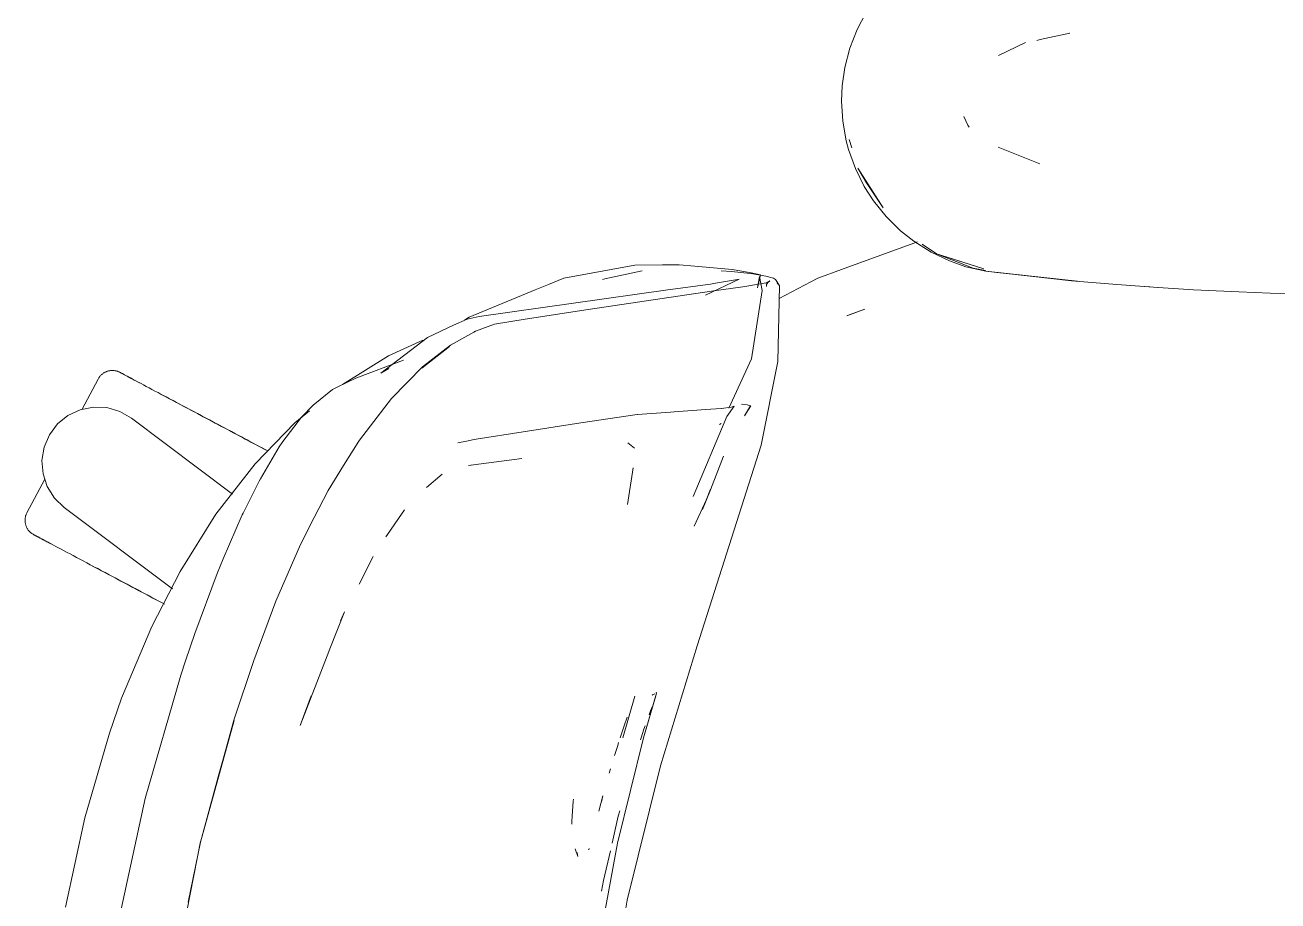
# Model space of a CAD drawing. Header units: millimetres. Extents: x 155927 to 295199, y -4084 to 97293.
# Drawn here: x 200052.2 to 200365.7, y 30828.1 to 31047.4 of the extents above; entities that cross this region are included whole.
import ezdxf

# ---------------------------------------------------------------- set-up
doc = ezdxf.new("R2010")
doc.units = ezdxf.units.MM
doc.header["$MEASUREMENT"] = 0
doc.layers.add('G-IMPT', color=8, linetype='CONTINUOUS', lineweight=9)
doc.layers.add('I-FURN', color=8, linetype='CONTINUOUS', lineweight=9)

msp = doc.modelspace()

# ---------------------------------------------------------------- linework, layer by layer
at = {"layer": 'G-IMPT'}
for p, q in [((200262.61, 31050.45), (200260.42, 31046.29)), ((200260.42, 31046.29), (200258.58, 31041.57)), ((200313.58, 31045.33), (200306.15, 31043.76)), ((200313.5, 31045.31), (200313.58, 31045.33)), ((200295.75, 31039.72), (200302.53, 31042.99)), ((200305.39, 31043.55), (200306.15, 31043.76)), ((200257.32, 31036.71), (200258.58, 31041.57)), ((200257.32, 31036.71), (200256.67, 31032.19)), ((200256.5, 31028.35), (200256.67, 31032.19)), ((200256.5, 31028.35), (200256.8, 31023.31)), ((200256.8, 31023.31), (200257.68, 31018.36)), ((200287.12, 31024.52), (200288.13, 31022.3)), ((200288.13, 31022.3), (200288.43, 31021.85)), ((200257.68, 31018.36), (200258.24, 31016.23)), ((200259.04, 31016.67), (200258.42, 31018.7)), ((200306.08, 31012.63), (200295.66, 31016.77)), ((200259.95, 31011.46), (200258.24, 31016.23)), ((200259.95, 31011.46), (200262.19, 31006.95)), ((200260.6, 31011.55), (200262.76, 31007.88)), ((200260.6, 31011.55), (200266.92, 31001.6)), ((200262.76, 31007.88), (200266.92, 31001.6)), ((200262.19, 31006.95), (200264.46, 31003.4)), ((200267.65, 30999.42), (200264.46, 31003.4)), ((200267.65, 30999.42), (200271.26, 30995.87)), ((200271.26, 30995.87), (200274.56, 30993.25)), ((200275.46, 30993.13), (200256.52, 30986.19)), ((200278.89, 30990.52), (200274.56, 30993.25)), ((200280.21, 30990.13), (200276.63, 30992.55)), ((200278.89, 30990.52), (200283.47, 30988.33)), ((200289.43, 30986.52), (200280.21, 30990.13)), ((200280.21, 30990.13), (200282.92, 30989.23)), ((200280.21, 30990.13), (200292.06, 30986.31)), ((200282.92, 30989.23), (200292.06, 30986.31)), ((200283.47, 30988.33), (200287.6, 30986.88)), ((200204.74, 30987.29), (200187.04, 30984.05)), ((200206.6, 30985.88), (200197.3, 30983.84)), ((200204.74, 30987.29), (200211.71, 30987.32)), ((200211.71, 30987.32), (200215.88, 30987.32)), ((200219.83, 30986.98), (200215.88, 30987.32)), ((200229.16, 30986.17), (200219.83, 30986.98)), ((200228.99, 30985.65), (200226.4, 30985.87)), ((200233.67, 30985.14), (200228.99, 30985.65)), ((200229.16, 30986.17), (200229.63, 30986.13)), ((200229.63, 30986.13), (200233.88, 30985.32)), ((200233.88, 30985.32), (200236.2, 30984.87)), ((200256.52, 30986.19), (200250.55, 30984)), ((200292.56, 30985.73), (200287.6, 30986.88)), ((200292.49, 30985.94), (200289.43, 30986.52)), ((200292.56, 30985.73), (200315.52, 30983.27)), ((200292.56, 30985.73), (200295.38, 30985.4)), ((200292.56, 30985.73), (200314, 30983.38)), ((200315.52, 30983.27), (200295.38, 30985.4)), ((200179.82, 30981.07), (200183.18, 30982.46)), ((200187.04, 30984.05), (200183.18, 30982.46)), ((200197.3, 30983.84), (200196.72, 30983.68)), ((200213.02, 30981.1), (200223.68, 30982.54)), ((200230.86, 30983.74), (200222.46, 30979.75)), ((200224.98, 30982.76), (200223.68, 30982.54)), ((200224.98, 30982.76), (200230, 30983.59)), ((200230.86, 30983.74), (200230, 30983.59)), ((200238.1, 30982.94), (200231.83, 30981.83)), ((200234.29, 30985.06), (200233.67, 30985.14)), ((200234.29, 30985.06), (200237.57, 30984.52)), ((200235.47, 30981.59), (200236.2, 30984.87)), ((200235.47, 30981.59), (200235.96, 30984.46)), ((200235.96, 30984.46), (200236.65, 30980.88)), ((200237.48, 30982.77), (200238.58, 30983.33)), ((200237.48, 30982.77), (200238.1, 30982.94)), ((200239.43, 30983.97), (200237.57, 30984.52)), ((200237.68, 30981.89), (200237.76, 30982.39)), ((200238.08, 30982.93), (200237.76, 30982.39)), ((200238.08, 30982.93), (200238.58, 30983.33)), ((200239.43, 30983.97), (200239.97, 30983.65)), ((200239.97, 30983.65), (200240.34, 30983.16)), ((200240.95, 30982.12), (200240.34, 30983.16)), ((200240.47, 30982.53), (200240.34, 30983.16)), ((200240.34, 30983.16), (200240.36, 30983.08)), ((200240.47, 30982.53), (200240.36, 30983.08)), ((200240.56, 30963.14), (200240.95, 30982.12)), ((200240.88, 30978.93), (200248.79, 30983.08)), ((200248.79, 30983.08), (200250.55, 30984)), ((200314, 30983.38), (200325.4, 30982.39)), ((200335.68, 30981.66), (200325.4, 30982.39)), ((200163.37, 30974.27), (200179.82, 30981.07)), ((200213.02, 30981.1), (200165.8, 30974.43)), ((200223.98, 30980.72), (200193.11, 30976.16)), ((200231.83, 30981.83), (200223.98, 30980.72)), ((200233.93, 30963.84), (200236.65, 30980.88)), ((200333.64, 30981.8), (200332.22, 30981.93)), ((200333.64, 30981.8), (200335.54, 30981.71)), ((200335.68, 30981.66), (200344.55, 30981.1)), ((200355.86, 30980.56), (200344.55, 30981.1)), ((200355.86, 30980.56), (200363.74, 30980.27)), ((200376.05, 30979.97), (200363.74, 30980.27)), ((200193.11, 30976.16), (200177.34, 30973.77)), ((200257.82, 30974.59), (200262.29, 30976.23)), ((200262.29, 30976.23), (200258.41, 30974.85)), ((200159.44, 30972.22), (200162.81, 30973.78)), ((200162.2, 30973.5), (200163.37, 30974.27)), ((200165.8, 30974.43), (200162.81, 30973.78)), ((200169.67, 30972.47), (200177.34, 30973.77)), ((200257.82, 30974.59), (200258.41, 30974.85)), ((200159.44, 30972.22), (200152.92, 30969.18)), ((200158.62, 30967.21), (200164.46, 30970.5)), ((200164.46, 30970.5), (200164.88, 30970.71)), ((200169.67, 30972.47), (200164.88, 30970.71)), ((200141.22, 30960.24), (200152.92, 30969.18)), ((200151.74, 30968.51), (200143.11, 30964.53)), ((200151.45, 30961.49), (200158.4, 30966.89)), ((200158.62, 30967.21), (200151.66, 30961.79)), ((200158.4, 30966.89), (200155.02, 30964.3)), ((200143.11, 30964.53), (200131.66, 30957.4)), ((200146.87, 30963.47), (200134.97, 30958.96)), ((200151.45, 30961.49), (200155.02, 30964.3)), ((200233.93, 30963.84), (200228.32, 30951.49)), ((200141.22, 30960.24), (200143.25, 30961.4)), ((200143.92, 30953.89), (200151.66, 30961.79)), ((200240.56, 30963.14), (200236.37, 30942.18)), ((200130.3, 30956.71), (200132.74, 30957.89)), ((200132.74, 30957.89), (200134.97, 30958.96)), ((200129.17, 30956.1), (200124.3, 30952.24)), ((200129.17, 30956.1), (200130.3, 30956.71)), ((200143.92, 30953.89), (200135.9, 30943.46)), ((200119.74, 30947.79), (200123.41, 30950.79)), ((200124.3, 30952.24), (200121.41, 30949.21)), ((200214.66, 30950.55), (200222.52, 30951.12)), ((200222.52, 30951.12), (200226.39, 30951.41)), ((200226.47, 30951.42), (200226.39, 30951.41)), ((200226.47, 30951.42), (200228.86, 30951.71)), ((200229.59, 30952), (200227.83, 30949.34)), ((200228.87, 30951.72), (200228.86, 30951.71)), ((200228.87, 30951.72), (200229.59, 30952)), ((200231.5, 30952.47), (200232.86, 30952.31)), ((200232.2, 30949.55), (200233.73, 30952.03)), ((200233.79, 30952.01), (200232.2, 30949.55)), ((200233.73, 30952.03), (200232.24, 30949.56)), ((200232.86, 30952.31), (200233.73, 30952.03)), ((200233.79, 30952.01), (200233.73, 30952.03)), ((200119.74, 30947.79), (200109.78, 30937.5)), ((200121.41, 30949.21), (200116.69, 30943.08)), ((200191.28, 30947.82), (200177.92, 30945.71)), ((200191.28, 30947.82), (200205.35, 30949.85)), ((200205.43, 30949.86), (200205.35, 30949.85)), ((200205.43, 30949.86), (200213.67, 30950.48)), ((200213.67, 30950.48), (200214.66, 30950.55)), ((200227.83, 30949.34), (200219.39, 30929.36)), ((200226.38, 30947.62), (200225.94, 30947.35)), ((200176.8, 30945.53), (200165.08, 30943.73)), ((200176.8, 30945.53), (200177.41, 30945.63)), ((200177.92, 30945.71), (200177.41, 30945.63)), ((200111.1, 30933.79), (200115.83, 30941.79)), ((200116.69, 30943.08), (200115.83, 30941.79)), ((200131.85, 30937.1), (200135.73, 30943.2)), ((200135.73, 30943.2), (200135.9, 30943.46)), ((200160.46, 30942.77), (200162.63, 30943.23)), ((200162.63, 30943.23), (200164.61, 30943.66)), ((200165.08, 30943.73), (200164.61, 30943.66)), ((200204.69, 30941.47), (200203.05, 30942.75)), ((200220.38, 30891.94), (200236.37, 30942.18)), ((200176.5, 30938.85), (200163.15, 30937.07)), ((200223.69, 30930.99), (200226.94, 30939.46)), ((200099.97, 30924.9), (200109.78, 30937.5)), ((200131.85, 30937.1), (200128.08, 30930.87)), ((200163.15, 30937.07), (200163.62, 30937.22)), ((200204.34, 30936.53), (200202.94, 30927.36)), ((200204.34, 30936.53), (200204.29, 30936.18)), ((200110.79, 30933.19), (200106.79, 30925.18)), ((200110.79, 30933.19), (200111.1, 30933.79)), ((200152.65, 30931.57), (200156.56, 30934.91)), ((200124.51, 30924.08), (200128.08, 30930.87)), ((200221.67, 30926.09), (200223.7, 30931.2)), ((200223.7, 30931.2), (200221.67, 30926.08)), ((200223.69, 30930.99), (200221.67, 30926.09)), ((200146.38, 30924.94), (200147.13, 30926.04)), ((200222.67, 30928.62), (200219.62, 30921.9)), ((200091, 30910.6), (200099.97, 30924.9)), ((200106.57, 30924.74), (200101.8, 30913.78)), ((200106.57, 30924.74), (200106.79, 30925.18)), ((200124.51, 30924.08), (200121.12, 30917.36)), ((200146.38, 30924.94), (200142.88, 30919.81)), ((200142.88, 30919.81), (200142.49, 30919.23)), ((200114.95, 30903.13), (200121.12, 30917.36)), ((200101.8, 30913.78), (200100.32, 30910.1)), ((200139.35, 30914.33), (200135.81, 30907.36)), ((200083.91, 30896.82), (200091, 30910.6)), ((200094.72, 30895.03), (200100.32, 30910.1)), ((200109.49, 30888.25), (200114.95, 30903.13)), ((200128.45, 30891.17), (200132.18, 30900.5)), ((200132.18, 30900.5), (200131.18, 30898.25)), ((200076.39, 30878.85), (200083.91, 30896.82)), ((200094.72, 30895.03), (200092.38, 30888.21)), ((200127.79, 30889.44), (200128.45, 30891.17)), ((200211.2, 30861.96), (200220.38, 30891.94)), ((200091.18, 30884.6), (200092.38, 30888.21)), ((200109.49, 30888.25), (200104.48, 30873.33)), ((200121.08, 30872), (200127.79, 30889.44)), ((200091.18, 30884.6), (200082.24, 30853.77)), ((200076.39, 30878.85), (200073.32, 30870.12)), ((200121.08, 30872), (200123.8, 30879.43)), ((200201.77, 30868.91), (200204.81, 30879.34)), ((200206.97, 30868.92), (200210.24, 30880.14)), ((200206.97, 30868.92), (200210.08, 30879.74)), ((200206.97, 30868.92), (200210.03, 30879.45)), ((200209.15, 30879.6), (200209.76, 30879.98)), ((200209.15, 30879.6), (200209.36, 30879.75)), ((200210.03, 30879.45), (200210.08, 30879.74)), ((200210.24, 30880.14), (200210.1, 30880.38)), ((200208.35, 30874.69), (200208.69, 30875.66)), ((200208.69, 30875.66), (200209.09, 30876.73)), ((200096.1, 30842.84), (200104.48, 30873.33)), ((200096.1, 30842.84), (200104.52, 30873.25)), ((200100.75, 30860.08), (200104.52, 30873.25)), ((200202.9, 30874.09), (200202.14, 30871.93)), ((200073.32, 30870.12), (200067.14, 30848.87)), ((200201.88, 30871.21), (200201.11, 30868.91)), ((200201.88, 30871.21), (200202.14, 30871.93)), ((200206.34, 30868.91), (200207.07, 30871.14)), ((200207.36, 30871.94), (200207.07, 30871.14)), ((200200.49, 30866.99), (200199.7, 30864.5)), ((200200.42, 30842.6), (200206.97, 30868.92)), ((200200.73, 30867.77), (200200.49, 30866.99)), ((200206.34, 30868.91), (200206.19, 30868.46)), ((200100.75, 30860.08), (200096.1, 30842.84)), ((200198.71, 30861.2), (200198.38, 30860.08)), ((200211.2, 30861.96), (200202.88, 30828.28)), ((200075.57, 30822.98), (200082.24, 30853.77)), ((200189.38, 30853.06), (200189.41, 30853.54)), ((200196.8, 30854.41), (200195.8, 30850.55)), ((200196.8, 30854.41), (200196.41, 30852.89)), ((200189.1, 30849.35), (200189.38, 30853.06)), ((200200.65, 30849.33), (200200.99, 30850.62)), ((200067.14, 30848.87), (200062.33, 30826.51)), ((200189.1, 30849.35), (200189, 30847.98)), ((200189, 30847.28), (200189, 30847.98)), ((200199.1, 30842.58), (200200.65, 30849.33)), ((200089.92, 30811.71), (200096.14, 30842.95)), ((200096.14, 30842.95), (200089.93, 30811.79)), ((200096.1, 30842.84), (200093.02, 30827.81)), ((200190.53, 30839.19), (200189.85, 30841.14)), ((200193.2, 30840.87), (200193.34, 30841.2)), ((200193.23, 30840.87), (200193.34, 30841.2)), ((200200.42, 30842.6), (200195.49, 30815.93)), ((200190.53, 30839.19), (200190.32, 30840.24)), ((200196.94, 30833.19), (200198.65, 30840.61)), ((200196.47, 30830.55), (200196.94, 30833.19)), ((200202.88, 30828.28), (200196.63, 30790.54))]:
    msp.add_line(p, q, dxfattribs=at)
at = {"layer": 'I-FURN'}
for p, q in [((200071.65, 30960.09), (200071.78, 30960.19)), ((200071.78, 30960.19), (200071.91, 30960.28)), ((200071.91, 30960.28), (200072.05, 30960.36)), ((200072.05, 30960.36), (200072.19, 30960.44)), ((200072.19, 30960.44), (200072.34, 30960.51)), ((200072.34, 30960.51), (200072.48, 30960.57)), ((200072.48, 30960.57), (200072.63, 30960.64)), ((200072.63, 30960.64), (200072.79, 30960.69)), ((200072.79, 30960.69), (200072.94, 30960.74)), ((200072.94, 30960.74), (200073.1, 30960.78)), ((200073.1, 30960.78), (200073.25, 30960.81)), ((200073.25, 30960.81), (200073.41, 30960.84)), ((200073.41, 30960.84), (200073.57, 30960.87)), ((200073.57, 30960.87), (200073.73, 30960.88)), ((200073.73, 30960.88), (200073.89, 30960.89)), ((200073.89, 30960.89), (200074.05, 30960.9)), ((200074.05, 30960.9), (200074.21, 30960.89)), ((200074.21, 30960.89), (200074.38, 30960.88)), ((200074.38, 30960.88), (200074.54, 30960.87)), ((200074.54, 30960.87), (200074.7, 30960.85)), ((200074.7, 30960.85), (200074.85, 30960.82)), ((200074.85, 30960.82), (200075.01, 30960.78)), ((200075.01, 30960.78), (200075.17, 30960.74)), ((200075.17, 30960.74), (200075.32, 30960.69)), ((200075.32, 30960.69), (200075.47, 30960.64)), ((200075.47, 30960.64), (200075.62, 30960.58)), ((200075.62, 30960.58), (200075.77, 30960.52)), ((200075.77, 30960.52), (200075.92, 30960.44)), ((200075.92, 30960.44), (200075.95, 30960.42)), ((200075.95, 30960.42), (200075.97, 30960.41)), ((200075.96, 30960.42), (200075.95, 30960.42)), ((200076, 30960.4), (200075.96, 30960.42)), ((200075.97, 30960.41), (200076.03, 30960.38)), ((200076.08, 30960.36), (200076, 30960.4)), ((200076.03, 30960.38), (200076.13, 30960.33)), ((200076.21, 30960.29), (200076.08, 30960.36)), ((200076.13, 30960.33), (200076.27, 30960.25)), ((200076.37, 30960.2), (200076.21, 30960.29)), ((200076.27, 30960.25), (200076.45, 30960.16)), ((200076.57, 30960.1), (200076.37, 30960.2)), ((200076.45, 30960.16), (200076.67, 30960.04)), ((200076.81, 30959.97), (200076.57, 30960.1)), ((200070.5, 30958.76), (200066.47, 30951.18)), ((200070.5, 30958.76), (200070.58, 30958.9)), ((200070.58, 30958.9), (200070.67, 30959.04)), ((200070.67, 30959.04), (200070.76, 30959.17)), ((200070.76, 30959.17), (200070.85, 30959.3)), ((200070.85, 30959.3), (200070.95, 30959.43)), ((200070.95, 30959.43), (200071.05, 30959.55)), ((200071.05, 30959.55), (200071.16, 30959.67)), ((200071.16, 30959.67), (200071.28, 30959.78)), ((200071.28, 30959.78), (200071.4, 30959.89)), ((200071.4, 30959.89), (200071.52, 30959.99)), ((200071.52, 30959.99), (200071.65, 30960.09)), ((200076.67, 30960.04), (200076.93, 30959.9)), ((200077.09, 30959.82), (200076.81, 30959.97)), ((200076.93, 30959.9), (200077.23, 30959.75)), ((200077.41, 30959.65), (200077.09, 30959.82)), ((200077.23, 30959.75), (200077.57, 30959.57)), ((200077.76, 30959.46), (200077.41, 30959.65)), ((200077.57, 30959.57), (200077.94, 30959.37)), ((200078.15, 30959.25), (200077.76, 30959.46)), ((200077.94, 30959.37), (200078.35, 30959.15)), ((200078.58, 30959.03), (200078.15, 30959.25)), ((200078.35, 30959.15), (200078.79, 30958.91)), ((200079.05, 30958.78), (200078.58, 30959.03)), ((200078.79, 30958.91), (200079.28, 30958.66)), ((200079.55, 30958.51), (200079.05, 30958.78)), ((200079.28, 30958.66), (200079.79, 30958.38)), ((200080.09, 30958.23), (200079.55, 30958.51)), ((200079.79, 30958.38), (200080.34, 30958.09)), ((200080.66, 30957.92), (200080.09, 30958.23)), ((200080.34, 30958.09), (200080.93, 30957.78)), ((200081.26, 30957.6), (200080.66, 30957.92)), ((200081.89, 30957.27), (200081.26, 30957.6)), ((200082.55, 30956.91), (200081.89, 30957.27)), ((200083.25, 30956.55), (200082.55, 30956.91)), ((200083.97, 30956.16), (200083.25, 30956.55)), ((200084.72, 30955.76), (200083.97, 30956.16)), ((200085.5, 30955.35), (200084.72, 30955.76)), ((200086.3, 30954.92), (200085.5, 30955.35)), ((200087.12, 30954.49), (200086.3, 30954.92)), ((200086.67, 30954.72), (200087.51, 30954.28)), ((200087.97, 30954.04), (200087.12, 30954.49)), ((200087.51, 30954.28), (200088.37, 30953.82)), ((200088.84, 30953.57), (200087.97, 30954.04)), ((200062.96, 30949.64), (200066.01, 30951.08)), ((200066.01, 30951.08), (200069.32, 30951.75)), ((200069.32, 30951.75), (200072.69, 30951.61)), ((200072.69, 30951.61), (200075.93, 30950.67)), ((200088.37, 30953.82), (200089.24, 30953.36)), ((200089.72, 30953.1), (200088.84, 30953.57)), ((200089.24, 30953.36), (200090.14, 30952.88)), ((200090.63, 30952.62), (200089.72, 30953.1)), ((200090.14, 30952.88), (200091.05, 30952.4)), ((200091.55, 30952.13), (200090.63, 30952.62)), ((200091.05, 30952.4), (200091.98, 30951.9)), ((200092.49, 30951.63), (200091.55, 30952.13)), ((200091.98, 30951.9), (200092.93, 30951.4)), ((200093.44, 30951.13), (200092.49, 30951.63)), ((200092.93, 30951.4), (200093.88, 30950.89)), ((200094.41, 30950.61), (200093.44, 30951.13)), ((200093.88, 30950.89), (200094.85, 30950.38)), ((200060.35, 30947.51), (200062.96, 30949.64)), ((200075.93, 30950.67), (200078.85, 30948.98)), ((200078.85, 30948.98), (200104.16, 30929.9)), ((200095.38, 30950.1), (200094.41, 30950.61)), ((200094.85, 30950.38), (200095.83, 30949.86)), ((200096.36, 30949.57), (200095.38, 30950.1)), ((200095.83, 30949.86), (200096.82, 30949.33)), ((200097.35, 30949.05), (200096.36, 30949.57)), ((200096.82, 30949.33), (200097.81, 30948.8)), ((200098.35, 30948.52), (200097.35, 30949.05)), ((200097.81, 30948.8), (200098.81, 30948.27)), ((200099.35, 30947.98), (200098.35, 30948.52)), ((200098.81, 30948.27), (200099.81, 30947.74)), ((200100.36, 30947.45), (200099.35, 30947.98)), ((200099.81, 30947.74), (200100.82, 30947.2)), ((200056.99, 30941.71), (200058.32, 30944.82)), ((200058.32, 30944.82), (200060.35, 30947.51)), ((200101.36, 30946.91), (200100.36, 30947.45)), ((200100.82, 30947.2), (200101.82, 30946.67)), ((200102.37, 30946.38), (200101.36, 30946.91)), ((200101.82, 30946.67), (200102.83, 30946.13)), ((200103.37, 30945.85), (200102.37, 30946.38)), ((200102.83, 30946.13), (200103.83, 30945.6)), ((200104.37, 30945.32), (200103.37, 30945.85)), ((200103.83, 30945.6), (200104.83, 30945.07)), ((200105.36, 30944.79), (200104.37, 30945.32)), ((200104.83, 30945.07), (200105.82, 30944.55)), ((200106.35, 30944.26), (200105.36, 30944.79)), ((200105.82, 30944.55), (200106.8, 30944.02)), ((200056.45, 30938.39), (200056.99, 30941.71)), ((200107.33, 30943.74), (200106.35, 30944.26)), ((200106.8, 30944.02), (200107.78, 30943.5)), ((200108.3, 30943.23), (200107.33, 30943.74)), ((200107.78, 30943.5), (200108.74, 30942.99)), ((200109.26, 30942.72), (200108.3, 30943.23)), ((200108.74, 30942.99), (200109.69, 30942.49)), ((200110.2, 30942.22), (200109.26, 30942.72)), ((200109.69, 30942.49), (200110.63, 30941.99)), ((200111.13, 30941.72), (200110.2, 30942.22)), ((200110.63, 30941.99), (200111.55, 30941.5)), ((200112.04, 30941.24), (200111.13, 30941.72)), ((200111.55, 30941.5), (200112.46, 30941.02)), ((200056.71, 30935.02), (200056.45, 30938.39)), ((200112.94, 30940.76), (200112.04, 30941.24)), ((200057.78, 30931.82), (200056.71, 30935.02)), ((200057.16, 30933.67), (200052.69, 30925.26)), ((200059.58, 30928.97), (200057.78, 30931.82)), ((200062.01, 30926.63), (200059.58, 30928.97)), ((200089.07, 30906.23), (200062.01, 30926.63)), ((200052.22, 30923.52), (200052.23, 30923.68)), ((200052.22, 30923.36), (200052.22, 30923.52)), ((200052.22, 30923.2), (200052.22, 30923.36)), ((200052.23, 30923.04), (200052.22, 30923.2)), ((200052.23, 30923.68), (200052.25, 30923.84)), ((200052.25, 30922.88), (200052.23, 30923.04)), ((200052.25, 30923.84), (200052.27, 30924)), ((200052.27, 30922.72), (200052.25, 30922.88)), ((200052.27, 30924), (200052.3, 30924.16)), ((200052.3, 30922.56), (200052.27, 30922.72)), ((200052.3, 30924.16), (200052.33, 30924.32)), ((200052.34, 30922.4), (200052.3, 30922.56)), ((200052.33, 30924.32), (200052.37, 30924.47)), ((200052.37, 30924.47), (200052.42, 30924.63)), ((200052.42, 30924.63), (200052.48, 30924.78)), ((200052.48, 30924.78), (200052.53, 30924.93)), ((200052.53, 30924.93), (200052.6, 30925.08)), ((200052.6, 30925.08), (200052.67, 30925.22)), ((200052.67, 30925.22), (200052.69, 30925.26)), ((200052.38, 30922.25), (200052.34, 30922.4)), ((200052.43, 30922.09), (200052.38, 30922.25)), ((200052.48, 30921.94), (200052.43, 30922.09)), ((200052.54, 30921.79), (200052.48, 30921.94)), ((200052.61, 30921.64), (200052.54, 30921.79)), ((200052.68, 30921.5), (200052.61, 30921.64)), ((200052.76, 30921.36), (200052.68, 30921.5)), ((200052.84, 30921.22), (200052.76, 30921.36)), ((200052.93, 30921.08), (200052.84, 30921.22)), ((200053.02, 30920.95), (200052.93, 30921.08)), ((200053.12, 30920.83), (200053.02, 30920.95)), ((200053.23, 30920.7), (200053.12, 30920.83)), ((200053.33, 30920.58), (200053.23, 30920.7)), ((200053.45, 30920.47), (200053.33, 30920.58)), ((200053.57, 30920.36), (200053.45, 30920.47)), ((200053.69, 30920.26), (200053.57, 30920.36)), ((200053.82, 30920.16), (200053.69, 30920.26)), ((200053.95, 30920.06), (200053.82, 30920.16)), ((200054.08, 30919.97), (200053.95, 30920.06)), ((200054.22, 30919.89), (200054.08, 30919.97)), ((200054.36, 30919.81), (200054.22, 30919.89)), ((200054.41, 30919.78), (200054.36, 30919.81)), ((200054.36, 30919.81), (200054.36, 30919.81)), ((200054.36, 30919.81), (200054.38, 30919.8)), ((200054.38, 30919.8), (200054.44, 30919.77)), ((200054.49, 30919.74), (200054.41, 30919.78)), ((200054.44, 30919.77), (200054.54, 30919.71)), ((200054.61, 30919.68), (200054.49, 30919.74)), ((200054.54, 30919.71), (200054.68, 30919.64)), ((200054.77, 30919.59), (200054.61, 30919.68)), ((200054.68, 30919.64), (200054.86, 30919.54)), ((200054.97, 30919.48), (200054.77, 30919.59)), ((200054.86, 30919.54), (200055.08, 30919.43)), ((200055.21, 30919.35), (200054.97, 30919.48)), ((200055.08, 30919.43), (200055.34, 30919.29)), ((200055.49, 30919.21), (200055.21, 30919.35)), ((200055.34, 30919.29), (200055.63, 30919.13)), ((200055.81, 30919.04), (200055.49, 30919.21)), ((200055.63, 30919.13), (200055.97, 30918.95)), ((200056.17, 30918.85), (200055.81, 30919.04)), ((200055.97, 30918.95), (200056.34, 30918.75)), ((200056.56, 30918.64), (200056.17, 30918.85)), ((200056.34, 30918.75), (200056.75, 30918.54)), ((200056.99, 30918.41), (200056.56, 30918.64)), ((200056.75, 30918.54), (200057.2, 30918.3)), ((200057.45, 30918.16), (200056.99, 30918.41)), ((200057.2, 30918.3), (200057.68, 30918.04)), ((200057.96, 30917.9), (200057.45, 30918.16)), ((200057.68, 30918.04), (200058.2, 30917.77)), ((200058.49, 30917.61), (200057.96, 30917.9)), ((200058.2, 30917.77), (200058.75, 30917.47)), ((200059.06, 30917.31), (200058.49, 30917.61)), ((200058.75, 30917.47), (200059.33, 30917.16)), ((200059.33, 30917.16), (200059.95, 30916.84)), ((200059.95, 30916.84), (200060.6, 30916.49)), ((200060.6, 30916.49), (200061.27, 30916.13)), ((200061.27, 30916.13), (200061.98, 30915.76)), ((200061.98, 30915.76), (200062.72, 30915.36)), ((200062.72, 30915.36), (200063.48, 30914.96)), ((200063.48, 30914.96), (200064.27, 30914.54)), ((200064.27, 30914.54), (200065.08, 30914.11)), ((200065.08, 30914.11), (200065.91, 30913.66)), ((200065.91, 30913.66), (200066.77, 30913.21)), ((200066.77, 30913.21), (200067.65, 30912.74)), ((200067.65, 30912.74), (200068.54, 30912.27)), ((200069.03, 30912.01), (200068.13, 30912.49)), ((200068.54, 30912.27), (200069.46, 30911.78)), ((200069.96, 30911.51), (200069.03, 30912.01)), ((200069.46, 30911.78), (200070.39, 30911.29)), ((200070.89, 30911.02), (200069.96, 30911.51)), ((200070.39, 30911.29), (200071.33, 30910.78)), ((200071.85, 30910.51), (200070.89, 30911.02)), ((200071.33, 30910.78), (200072.29, 30910.28)), ((200072.81, 30910), (200071.85, 30910.51)), ((200072.29, 30910.28), (200073.26, 30909.76)), ((200073.78, 30909.48), (200072.81, 30910)), ((200073.26, 30909.76), (200074.24, 30909.24)), ((200074.77, 30908.96), (200073.78, 30909.48)), ((200074.24, 30909.24), (200075.22, 30908.72)), ((200075.76, 30908.43), (200074.77, 30908.96)), ((200075.22, 30908.72), (200076.22, 30908.19)), ((200076.76, 30907.9), (200075.76, 30908.43)), ((200076.22, 30908.19), (200077.22, 30907.66)), ((200077.76, 30907.37), (200076.76, 30907.9)), ((200077.22, 30907.66), (200078.22, 30907.12)), ((200078.76, 30906.83), (200077.76, 30907.37)), ((200078.22, 30907.12), (200079.22, 30906.59)), ((200079.77, 30906.3), (200078.76, 30906.83)), ((200079.22, 30906.59), (200080.23, 30906.05)), ((200080.77, 30905.76), (200079.77, 30906.3)), ((200080.23, 30906.05), (200081.23, 30905.52)), ((200081.77, 30905.23), (200080.77, 30905.76)), ((200081.23, 30905.52), (200082.23, 30904.99)), ((200082.77, 30904.7), (200081.77, 30905.23)), ((200082.23, 30904.99), (200083.23, 30904.46)), ((200083.77, 30904.17), (200082.77, 30904.7)), ((200083.23, 30904.46), (200084.22, 30903.93)), ((200084.75, 30903.65), (200083.77, 30904.17)), ((200084.22, 30903.93), (200085.21, 30903.41)), ((200085.73, 30903.13), (200084.75, 30903.65)), ((200085.21, 30903.41), (200086.18, 30902.89)), ((200086.7, 30902.61), (200085.73, 30903.13)), ((200086.18, 30902.89), (200087.14, 30902.38))]:
    msp.add_line(p, q, dxfattribs=at)

doc.saveas('drawing.dxf')
